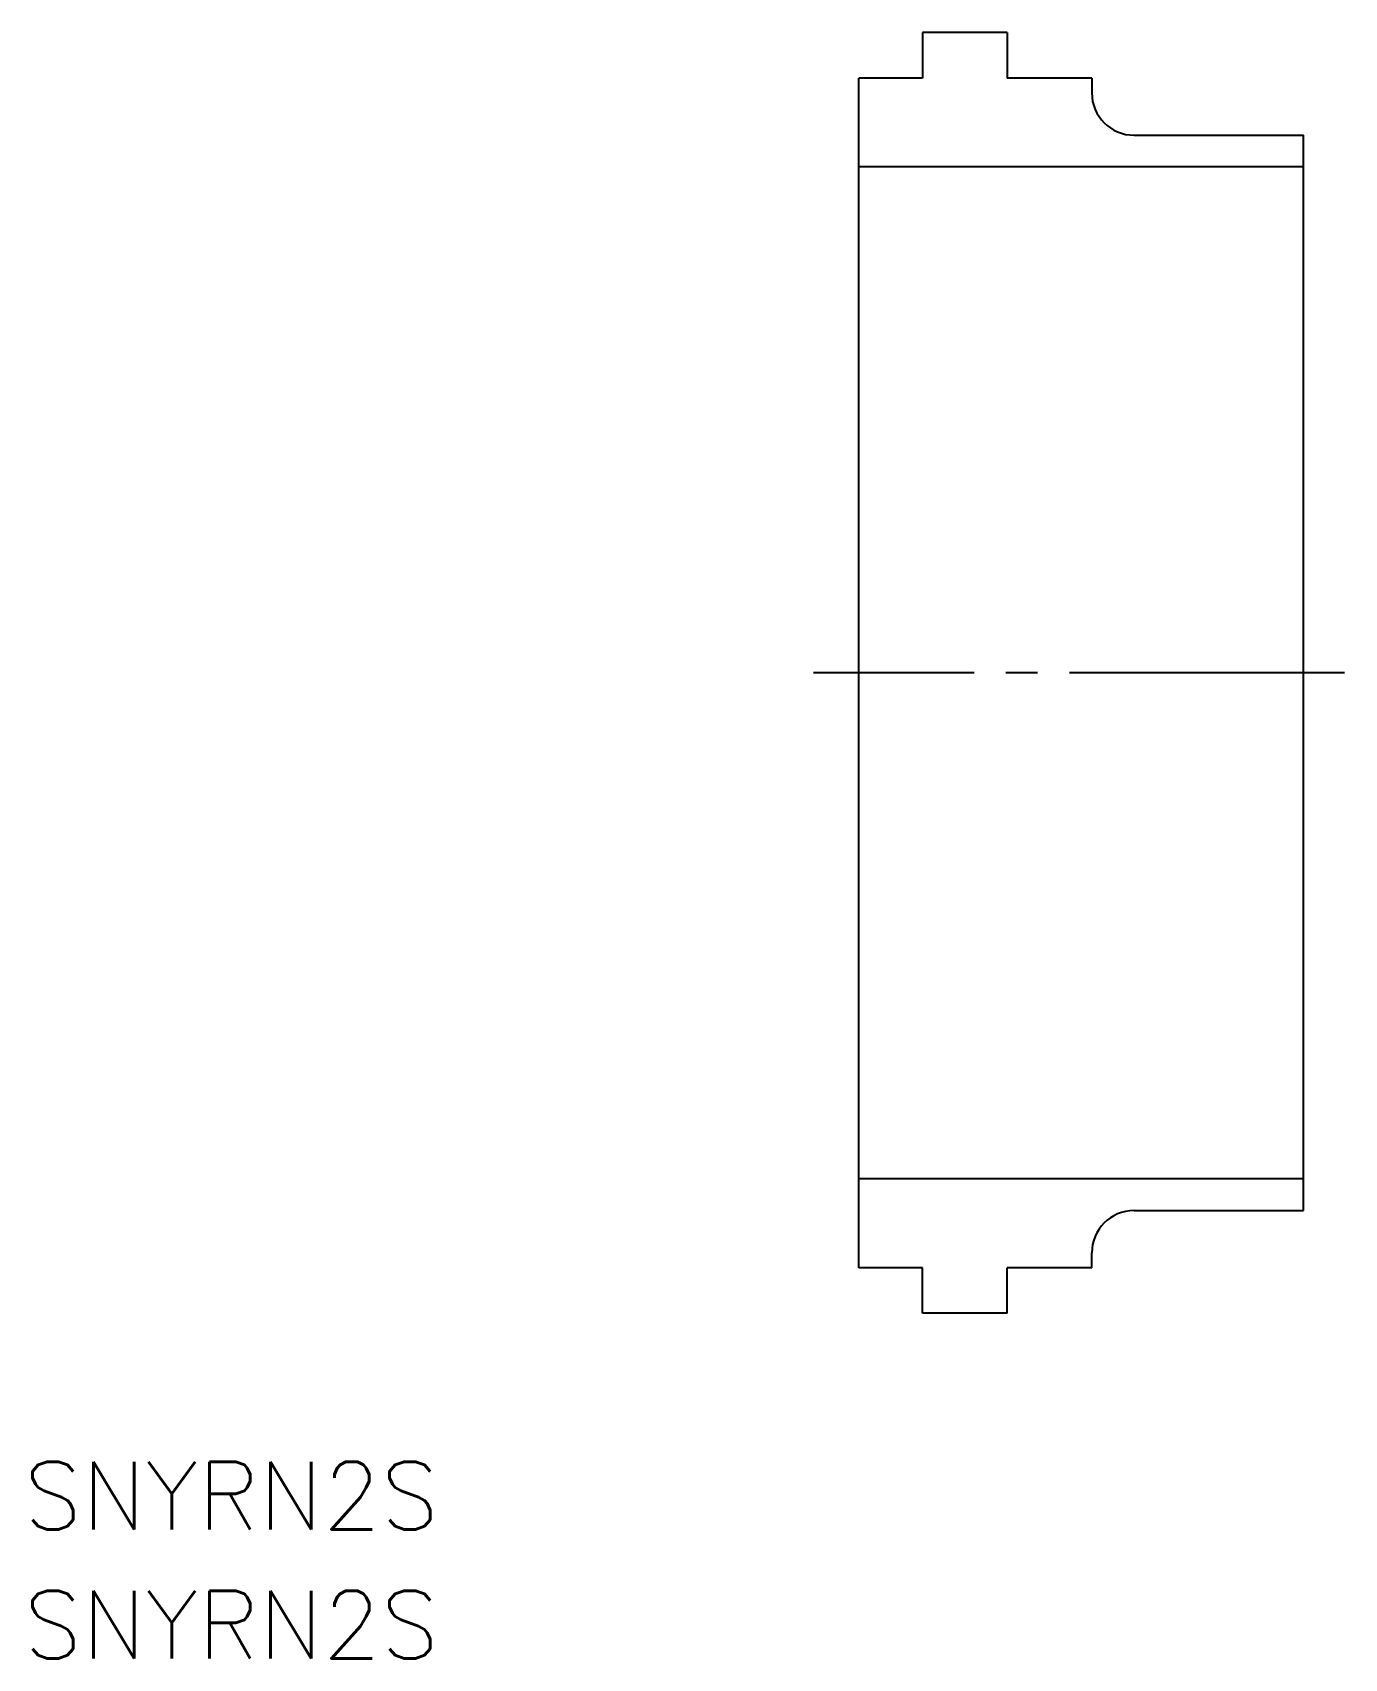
# Model space of a CAD drawing. Extents: x 47.1 to 109.1, y 150.9 to 227.7.
import ezdxf

# ---------------------------------------------------------------- set-up
doc = ezdxf.new("R2010")
doc.units = 0
doc.linetypes.add('CENTER', pattern=[17.5, 13, -1.5, 1.5, -1.5])
doc.layers.get('0').update_dxf_attribs({"linetype": 'CONTINUOUS'})
doc.layers.add('CENTER', color=1, linetype='CENTER')
doc.styles.get("Standard").update_dxf_attribs({"font": 'txt.shx', "bigfont": '@extfont2.shx'})

msp = doc.modelspace()

# ---------------------------------------------------------------- linework, layer by layer
at = {"color": 7, "linetype": 'CONTINUOUS'}
for p, q in [((93.19, 227.696), (89.19, 227.696)), ((89.19, 227.696), (89.19, 225.546)), ((93.19, 227.696), (93.19, 225.546)), ((86.19, 169.346), (86.19, 225.546)), ((89.19, 225.546), (86.19, 225.546)), ((97.19, 225.546), (93.19, 225.546)), ((97.19, 225.546), (97.19, 225.546)), ((97.19, 225.546), (97.19, 224.846)), ((99.19, 222.846), (107.19, 222.846)), ((107.19, 172.046), (107.19, 222.846)), ((107.19, 221.346), (86.19, 221.346)), ((107.19, 173.546), (86.19, 173.546)), ((99.19, 172.046), (107.19, 172.046)), ((97.19, 169.346), (97.19, 170.046)), ((89.19, 169.346), (86.19, 169.346)), ((89.19, 167.196), (89.19, 169.346)), ((93.19, 167.196), (93.19, 169.346)), ((97.19, 169.346), (93.19, 169.346)), ((97.19, 169.346), (97.19, 169.346)), ((93.19, 167.196), (89.19, 167.196))]:
    msp.add_line(p, q, dxfattribs=at)
for centre, start, end in [((99.19, 224.846), 180, 270), ((99.19, 170.046), 90, 180)]:
    msp.add_arc(centre, 2, start, end, dxfattribs=at)
at = {"layer": 'CENTER', "color": 1, "linetype": 'CENTER'}
msp.add_line((109.129, 197.446), (84.04, 197.446), dxfattribs=at)

# ---------------------------------------------------------------- texts
at = {"color": 7, "linetype": 'CONTINUOUS'}
for p in [(46.728, 156.984), (46.728, 150.887)]:
    msp.add_text('SNYRN2S', height=3.2, dxfattribs=at).set_placement(p)

doc.saveas('drawing.dxf')
